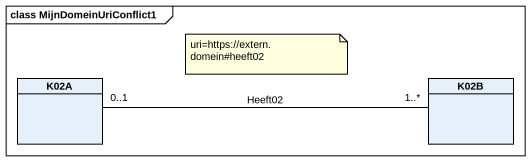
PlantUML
@startuml
mainframe class MijnDomeinUriConflict1
hide circle
hide empty members
class K02A
class K02B
K02A "0..1" -right- "1..*" K02B : Heeft02
note as N1
  uri=https://extern.domein#heeft02
end note
@enduml
